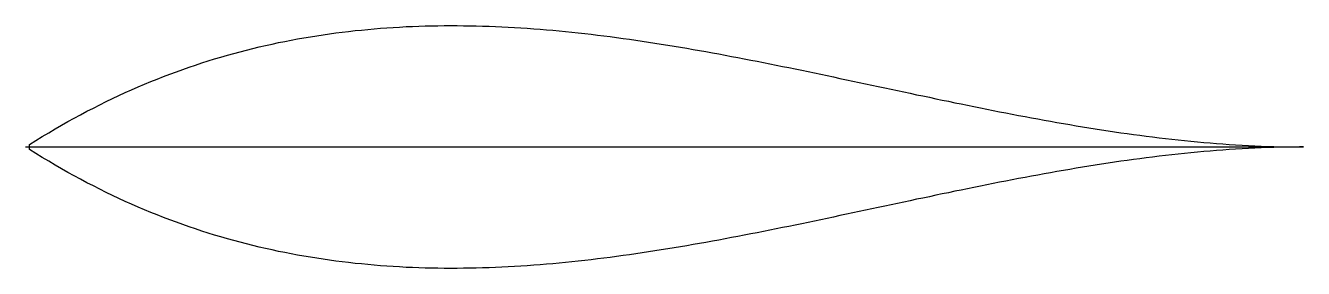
# Model space of a CAD drawing. Header units: metres. Extents: x 0 to 160, y -15 to 15.
import ezdxf

# ---------------------------------------------------------------- set-up
doc = ezdxf.new("R2010")
doc.units = ezdxf.units.M
doc.layers.add('ASA_PRINCIPAL', color=7, linetype='Continuous')

msp = doc.modelspace()

# ---------------------------------------------------------------- linework, layer by layer
at = {"color": 8}
msp.add_line((0, 0), (160, 0), dxfattribs=at)
at = {"layer": 'ASA_PRINCIPAL', "color": 7}
msp.add_lwpolyline([(0.5, 0.32), (1.3, 0.82), (2.1, 1.31), (2.9, 1.79), (3.7, 2.26), (4.49, 2.72), (5.29, 3.17), (6.09, 3.61), (6.89, 4.04), (7.69, 4.46), (8.49, 4.87), (9.29, 5.27), (10.09, 5.67), (10.89, 6.05), (11.69, 6.43), (12.48, 6.79), (13.28, 7.15), (14.08, 7.5), (14.88, 7.84), (15.68, 8.17), (16.48, 8.49), (17.28, 8.8), (18.08, 9.1), (18.88, 9.4), (19.68, 9.69), (20.47, 9.96), (21.27, 10.24), (22.07, 10.5), (22.87, 10.75), (23.67, 11), (24.47, 11.24), (25.27, 11.47), (26.07, 11.69), (26.87, 11.9), (27.67, 12.11), (28.46, 12.31), (29.26, 12.5), (30.06, 12.69), (30.86, 12.87), (31.66, 13.04), (32.46, 13.2), (33.26, 13.36), (34.06, 13.51), (34.86, 13.65), (35.66, 13.78), (36.45, 13.91), (37.25, 14.03), (38.05, 14.15), (38.85, 14.26), (39.65, 14.36), (40.45, 14.45), (41.25, 14.54), (42.05, 14.62), (42.85, 14.7), (43.65, 14.77), (44.44, 14.84), (45.24, 14.9), (46.04, 14.95), (46.84, 14.99), (47.64, 15.04), (48.44, 15.07), (49.24, 15.1), (50.04, 15.13), (50.84, 15.15), (51.64, 15.16), (52.43, 15.17), (53.23, 15.17), (54.03, 15.17), (54.83, 15.16), (55.63, 15.15), (56.43, 15.13), (57.23, 15.11), (58.03, 15.08), (58.83, 15.05), (59.63, 15.02), (60.42, 14.98), (61.22, 14.93), (62.02, 14.88), (62.82, 14.83), (63.62, 14.77), (64.42, 14.71), (65.22, 14.65), (66.02, 14.58), (66.82, 14.5), (67.62, 14.43), (68.41, 14.35), (69.21, 14.26), (70.01, 14.17), (70.81, 14.08), (71.61, 13.99), (72.41, 13.89), (73.21, 13.79), (74.01, 13.68), (74.81, 13.57), (75.61, 13.46), (76.4, 13.35), (77.2, 13.23), (78, 13.11), (78.8, 12.99), (79.6, 12.86), (80.4, 12.74), (81.2, 12.61), (82, 12.47), (82.8, 12.34), (83.6, 12.2), (84.39, 12.06), (85.19, 11.92), (85.99, 11.77), (86.79, 11.63), (87.59, 11.48), (88.39, 11.33), (89.19, 11.18), (89.99, 11.03), (90.79, 10.87), (91.59, 10.72), (92.38, 10.56), (93.18, 10.4), (93.98, 10.24), (94.78, 10.08), (95.58, 9.92), (96.38, 9.75), (97.18, 9.59), (97.98, 9.42), (98.78, 9.26), (99.58, 9.09), (100.37, 8.92), (101.17, 8.75), (101.97, 8.58), (102.77, 8.41), (103.57, 8.24), (104.37, 8.07), (105.17, 7.9), (105.97, 7.73), (106.77, 7.56), (107.57, 7.39), (108.36, 7.22), (109.16, 7.05), (109.96, 6.88), (110.76, 6.71), (111.56, 6.54), (112.36, 6.38), (113.16, 6.21), (113.96, 6.04), (114.76, 5.87), (115.56, 5.71), (116.35, 5.54), (117.15, 5.38), (117.95, 5.21), (118.75, 5.05), (119.55, 4.89), (120.35, 4.73), (121.15, 4.57), (121.95, 4.41), (122.75, 4.26), (123.55, 4.1), (124.34, 3.95), (125.14, 3.8), (125.94, 3.65), (126.74, 3.5), (127.54, 3.36), (128.34, 3.22), (129.14, 3.07), (129.94, 2.94), (130.74, 2.8), (131.54, 2.66), (132.33, 2.53), (133.13, 2.4), (133.93, 2.28), (134.73, 2.15), (135.53, 2.03), (136.33, 1.91), (137.13, 1.79), (137.93, 1.68), (138.73, 1.57), (139.53, 1.46), (140.32, 1.36), (141.12, 1.26), (141.92, 1.16), (142.72, 1.07), (143.52, 0.97), (144.32, 0.89), (145.12, 0.8), (145.92, 0.72), (146.72, 0.65), (147.52, 0.57), (148.31, 0.51), (149.11, 0.44), (149.91, 0.38), (150.71, 0.33), (151.51, 0.27), (152.31, 0.23), (153.11, 0.18), (153.91, 0.14), (154.71, 0.11), (155.51, 0.08), (156.3, 0.05), (157.1, 0.03), (157.9, 0.02), (158.7, 0.01), (159.5, 0), (160, 0), (159.5, 0), (158.7, -0.01), (157.9, -0.02), (157.1, -0.03), (156.3, -0.05), (155.51, -0.08), (154.71, -0.11), (153.91, -0.14), (153.11, -0.18), (152.31, -0.23), (151.51, -0.27), (150.71, -0.33), (149.91, -0.38), (149.11, -0.44), (148.31, -0.51), (147.52, -0.57), (146.72, -0.65), (145.92, -0.72), (145.12, -0.8), (144.32, -0.89), (143.52, -0.97), (142.72, -1.07), (141.92, -1.16), (141.12, -1.26), (140.32, -1.36), (139.53, -1.46), (138.73, -1.57), (137.93, -1.68), (137.13, -1.79), (136.33, -1.91), (135.53, -2.03), (134.73, -2.15), (133.93, -2.28), (133.13, -2.4), (132.33, -2.53), (131.54, -2.66), (130.74, -2.8), (129.94, -2.94), (129.14, -3.07), (128.34, -3.22), (127.54, -3.36), (126.74, -3.5), (125.94, -3.65), (125.14, -3.8), (124.34, -3.95), (123.55, -4.1), (122.75, -4.26), (121.95, -4.41), (121.15, -4.57), (120.35, -4.73), (119.55, -4.89), (118.75, -5.05), (117.95, -5.21), (117.15, -5.38), (116.35, -5.54), (115.56, -5.71), (114.76, -5.87), (113.96, -6.04), (113.16, -6.21), (112.36, -6.38), (111.56, -6.54), (110.76, -6.71), (109.96, -6.88), (109.16, -7.05), (108.36, -7.22), (107.57, -7.39), (106.77, -7.56), (105.97, -7.73), (105.17, -7.9), (104.37, -8.07), (103.57, -8.24), (102.77, -8.41), (101.97, -8.58), (101.17, -8.75), (100.37, -8.92), (99.58, -9.09), (98.78, -9.26), (97.98, -9.42), (97.18, -9.59), (96.38, -9.75), (95.58, -9.92), (94.78, -10.08), (93.98, -10.24), (93.18, -10.4), (92.38, -10.56), (91.59, -10.72), (90.79, -10.87), (89.99, -11.03), (89.19, -11.18), (88.39, -11.33), (87.59, -11.48), (86.79, -11.63), (85.99, -11.77), (85.19, -11.92), (84.39, -12.06), (83.6, -12.2), (82.8, -12.34), (82, -12.47), (81.2, -12.61), (80.4, -12.74), (79.6, -12.86), (78.8, -12.99), (78, -13.11), (77.2, -13.23), (76.4, -13.35), (75.61, -13.46), (74.81, -13.57), (74.01, -13.68), (73.21, -13.79), (72.41, -13.89), (71.61, -13.99), (70.81, -14.08), (70.01, -14.17), (69.21, -14.26), (68.41, -14.35), (67.62, -14.43), (66.82, -14.5), (66.02, -14.58), (65.22, -14.65), (64.42, -14.71), (63.62, -14.77), (62.82, -14.83), (62.02, -14.88), (61.22, -14.93), (60.42, -14.98), (59.63, -15.02), (58.83, -15.05), (58.03, -15.08), (57.23, -15.11), (56.43, -15.13), (55.63, -15.15), (54.83, -15.16), (54.03, -15.17), (53.23, -15.17), (52.43, -15.17), (51.64, -15.16), (50.84, -15.15), (50.04, -15.13), (49.24, -15.1), (48.44, -15.07), (47.64, -15.04), (46.84, -14.99), (46.04, -14.95), (45.24, -14.9), (44.44, -14.84), (43.65, -14.77), (42.85, -14.7), (42.05, -14.62), (41.25, -14.54), (40.45, -14.45), (39.65, -14.36), (38.85, -14.26), (38.05, -14.15), (37.25, -14.03), (36.45, -13.91), (35.66, -13.78), (34.86, -13.65), (34.06, -13.51), (33.26, -13.36), (32.46, -13.2), (31.66, -13.04), (30.86, -12.87), (30.06, -12.69), (29.26, -12.5), (28.46, -12.31), (27.67, -12.11), (26.87, -11.9), (26.07, -11.69), (25.27, -11.47), (24.47, -11.24), (23.67, -11), (22.87, -10.75), (22.07, -10.5), (21.27, -10.24), (20.47, -9.96), (19.68, -9.69), (18.88, -9.4), (18.08, -9.1), (17.28, -8.8), (16.48, -8.49), (15.68, -8.17), (14.88, -7.84), (14.08, -7.5), (13.28, -7.15), (12.48, -6.79), (11.69, -6.43), (10.89, -6.05), (10.09, -5.67), (9.29, -5.27), (8.49, -4.87), (7.69, -4.46), (6.89, -4.04), (6.09, -3.61), (5.29, -3.17), (4.49, -2.72), (3.7, -2.26), (2.9, -1.79), (2.1, -1.31), (1.3, -0.82), (0.5, -0.32), (0.5, 0)], close=True, dxfattribs=at)

doc.saveas('drawing.dxf')
